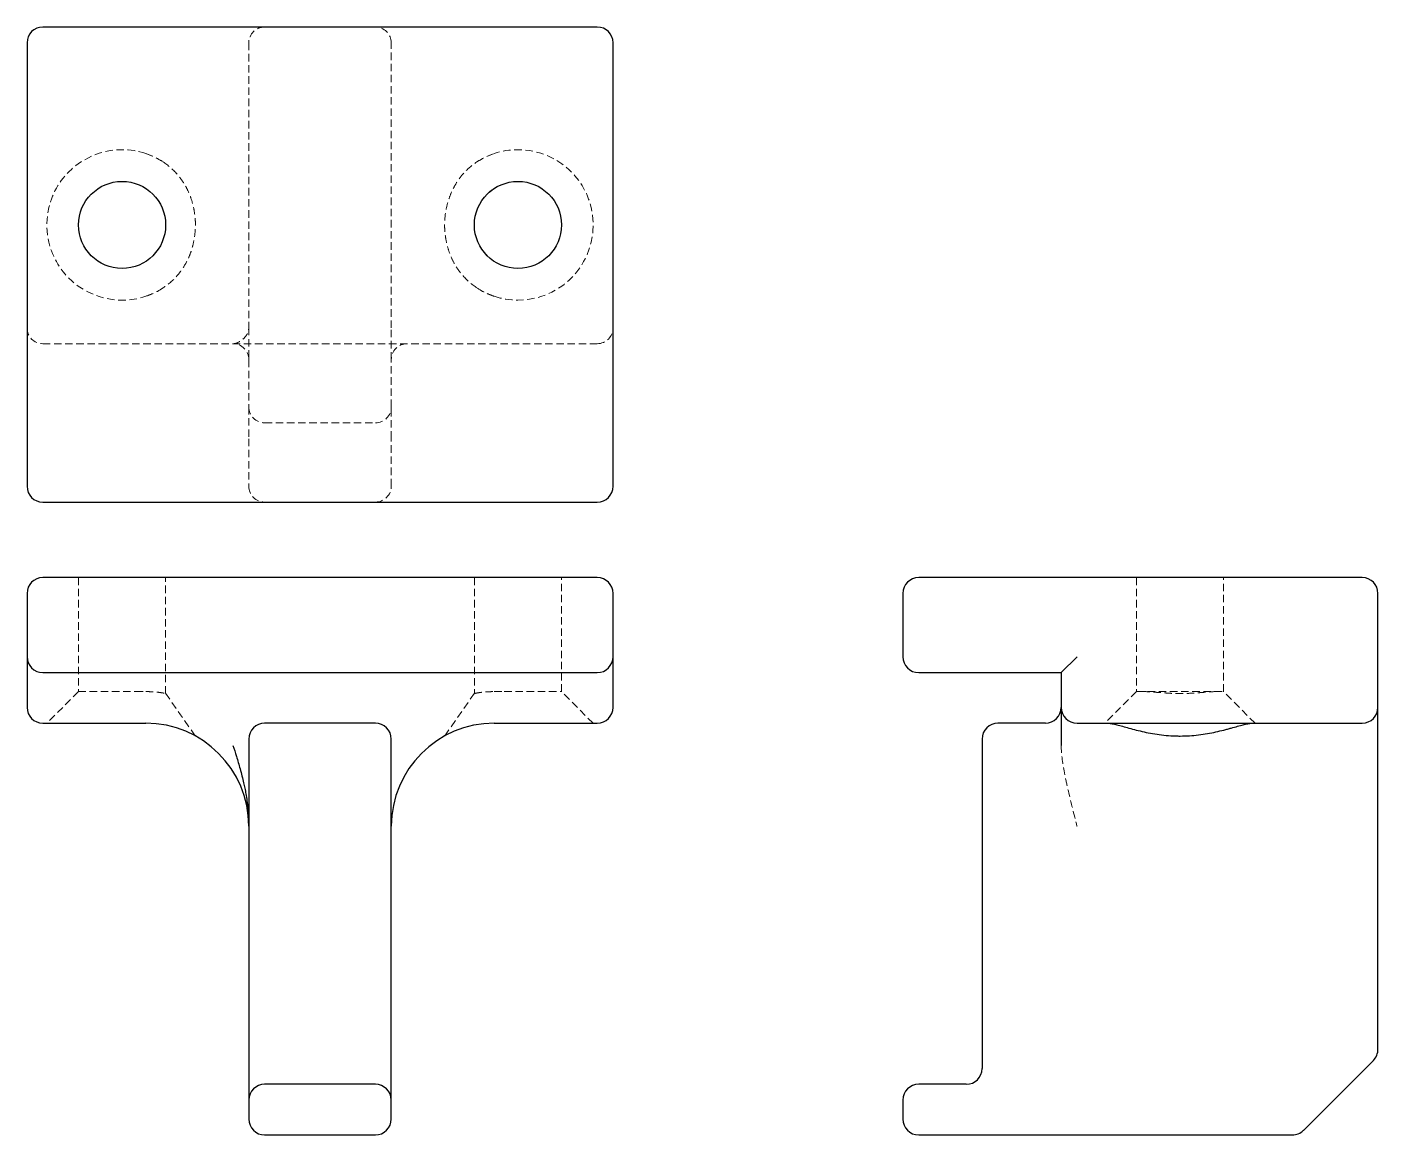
# Model space of a CAD drawing. Header units: millimetres. Extents: x 33 to 264, y 9 to 199.
import ezdxf

# ---------------------------------------------------------------- set-up
doc = ezdxf.new("R2010")
doc.units = ezdxf.units.MM
doc.linetypes.add('HIDDEN', pattern=[1.905, 1.27, -0.635])

msp = doc.modelspace()

# ---------------------------------------------------------------- linework, layer by layer
at = {"color": 7, "linetype": 'Continuous', "lineweight": 25}
for p, q in [((130.3, 198.54), (35.7, 198.54)), ((33, 195.84), (33, 120.16)), ((133, 120.16), (133, 195.84)), ((35.7, 117.46), (130.3, 117.46)), ((130.3, 104.57), (35.7, 104.57)), ((260.84, 104.57), (185.16, 104.57)), ((33, 101.86), (33, 91.05)), ((133, 91.05), (133, 101.86)), ((182.46, 101.86), (182.46, 91.05)), ((263.54, 82.41), (263.54, 101.86)), ((33, 91.05), (33, 82.41)), ((133, 82.41), (133, 91.05)), ((209.49, 88.35), (212.19, 91.05)), ((35.7, 88.35), (130.3, 88.35)), ((185.16, 88.35), (209.49, 88.35)), ((209.49, 88.35), (209.49, 82.41)), ((209.49, 82.41), (209.49, 75.92)), ((263.54, 62.14), (263.54, 82.41)), ((35.7, 79.7), (53.27, 79.7)), ((92.46, 79.7), (73.54, 79.7)), ((112.73, 79.7), (130.3, 79.7)), ((206.78, 79.7), (198.68, 79.7)), ((212.19, 79.7), (260.84, 79.7)), ((70.84, 77), (70.84, 20.78)), ((95.16, 20.78), (95.16, 77)), ((195.97, 77), (195.97, 20.78)), ((263.54, 24.07), (263.54, 62.14)), ((70.84, 20.78), (70.84, 15.38)), ((95.16, 15.38), (95.16, 20.78)), ((250.82, 10.22), (262.75, 22.15)), ((92.46, 18.08), (73.54, 18.08)), ((193.27, 18.08), (185.16, 18.08)), ((70.84, 15.38), (70.84, 12.14)), ((95.16, 12.14), (95.16, 15.38)), ((182.46, 15.38), (182.46, 12.14)), ((73.54, 9.43), (92.46, 9.43)), ((185.16, 9.43), (248.91, 9.43))]:
    msp.add_line(p, q, dxfattribs=at)
at = {"color": 7, "linetype": 'HIDDEN', "lineweight": 18}
for p, q in [((70.84, 195.84), (70.84, 147.19)), ((95.16, 147.19), (95.16, 195.84)), ((109.37, 164.89), (109.36, 164.71)), ((35.7, 144.49), (130.3, 144.49)), ((70.84, 141.78), (70.84, 133.68)), ((95.16, 133.68), (95.16, 141.78)), ((70.84, 133.68), (70.84, 128.27)), ((95.16, 128.27), (95.16, 133.68)), ((73.54, 130.97), (92.46, 130.97)), ((70.84, 128.27), (70.84, 120.16)), ((95.16, 120.16), (95.16, 128.27)), ((41.78, 104.57), (41.78, 85.11)), ((56.65, 84.79), (56.65, 104.57)), ((109.35, 104.57), (109.35, 84.79)), ((124.22, 85.11), (124.22, 104.57)), ((222.32, 104.57), (222.32, 85.11)), ((237.19, 85.11), (237.19, 104.57)), ((41.78, 85.11), (36.38, 79.7)), ((41.78, 85.11), (51.56, 85.11)), ((109.38, 84.83), (104.27, 77.55)), ((114.44, 85.11), (124.22, 85.11)), ((129.62, 79.7), (124.22, 85.11)), ((222.32, 85.11), (216.92, 79.7)), ((222.32, 85.11), (237.19, 85.11)), ((242.59, 79.7), (237.19, 85.11))]:
    msp.add_line(p, q, dxfattribs=at)
at = {"color": 7, "linetype": 'HIDDEN', "lineweight": 18, "flags": 128}
msp.add_lwpolyline([(61.72, 77.55), (59.19, 81.16), (56.62, 84.83)], dxfattribs=at)
at = {"color": 7, "linetype": 'Continuous', "lineweight": 25}
for centre in [(49.22, 164.76), (116.78, 164.76)]:
    msp.add_circle(centre, 7.43, dxfattribs=at)
for centre, radius, start, end in [((35.7, 195.84), 2.7, 90, 180), ((130.3, 195.84), 2.7, 0, 90), ((35.7, 120.16), 2.7, 180, 270), ((130.3, 120.16), 2.7, 270, 0), ((35.7, 101.86), 2.7, 90, 180), ((130.3, 101.86), 2.7, 0, 90), ((185.16, 101.86), 2.7, 90, 180), ((260.84, 101.86), 2.7, 0, 90), ((35.7, 91.05), 2.7, 180, 270), ((130.3, 91.05), 2.7, 270, 0), ((185.16, 91.05), 2.7, 180, 270), ((35.7, 82.41), 2.7, 180, 270), ((130.3, 82.41), 2.7, 270, 0), ((206.78, 82.41), 2.7, 270, 0), ((212.19, 82.41), 2.7, 180, 270), ((260.84, 82.41), 2.7, 270, 0), ((53.27, 62.14), 17.57, 0, 90), ((73.54, 77), 2.7, 90, 180), ((92.46, 77), 2.7, 0, 90), ((112.73, 62.14), 17.57, 90, 180), ((198.68, 77), 2.7, 90, 180), ((260.84, 24.07), 2.7, 315, 0), ((193.27, 20.78), 2.7, 270, 0), ((73.54, 15.38), 2.7, 90, 180), ((92.46, 15.38), 2.7, 0, 90), ((185.16, 15.38), 2.7, 90, 180), ((73.54, 12.14), 2.7, 180, 270), ((92.46, 12.14), 2.7, 270, 0), ((185.16, 12.14), 2.7, 180, 270), ((248.91, 12.14), 2.7, 270, 315)]:
    msp.add_arc(centre, radius, start, end, dxfattribs=at)
at = {"color": 7, "linetype": 'HIDDEN', "lineweight": 18}
for centre, radius, start, end in [((73.54, 195.84), 2.7, 90, 180), ((92.46, 195.84), 2.7, 0, 90), ((49.22, 164.76), 12.84, 71.5915, 288.4085), ((116.78, 164.76), 12.84, 251.5915, 108.4085), ((35.7, 147.19), 2.7, 180, 270), ((130.3, 147.19), 2.7, 270, 0), ((68.14, 141.78), 2.7, 0, 90), ((97.86, 141.78), 2.7, 90, 180), ((73.54, 133.68), 2.7, 180, 270), ((92.46, 133.68), 2.7, 270, 0), ((73.54, 120.16), 2.7, 180, 270), ((92.46, 120.16), 2.7, 270, 0)]:
    msp.add_arc(centre, radius, start, end, dxfattribs=at)
for points, knots in [([(53.27, 176.94), (53.79, 176.76), (54.3, 176.56), (55.29, 176.08), (55.76, 175.81), (56.22, 175.51)], [0, 0, 0, 0, 0.5, 0.5, 1, 1, 1, 1]), ([(56.22, 175.51), (57.1, 174.93), (57.89, 174.25), (58.92, 173.07), (59.24, 172.65), (59.83, 171.79), (60.09, 171.34), (60.56, 170.41), (60.76, 169.93), (61.12, 168.93), (61.26, 168.42), (61.5, 167.39), (61.58, 166.87), (61.67, 166.08), (61.7, 165.82), (61.73, 165.28), (61.74, 165.01), (61.74, 164.21), (61.7, 163.68), (61.58, 162.63), (61.49, 162.11), (61.26, 161.08), (61.11, 160.56), (60.76, 159.57), (60.55, 159.09), (60.08, 158.17), (59.82, 157.72), (59.38, 157.07), (59.23, 156.86), (58.91, 156.44), (58.74, 156.24), (57.89, 155.27), (57.1, 154.59), (56.22, 154)], [0, 0, 0, 0, 0.125, 0.125, 0.1875, 0.1875, 0.25, 0.25, 0.3125, 0.3125, 0.375, 0.375, 0.4375, 0.4375, 0.46875, 0.46875, 0.5, 0.5, 0.5625, 0.5625, 0.625, 0.625, 0.6875, 0.6875, 0.75, 0.75, 0.8125, 0.8125, 0.84375, 0.84375, 0.875, 0.875, 1, 1, 1, 1]), ([(109.78, 154), (108.9, 154.59), (108.11, 155.27), (107.08, 156.44), (106.76, 156.86), (106.17, 157.73), (105.91, 158.17), (105.44, 159.1), (105.24, 159.59), (104.88, 160.58), (104.74, 161.09), (104.5, 162.12), (104.42, 162.64), (104.32, 163.44), (104.3, 163.7), (104.27, 164.23), (104.26, 164.5), (104.26, 165.84), (104.39, 166.89), (104.75, 168.43), (104.9, 168.94), (105.26, 169.94), (105.46, 170.42), (105.92, 171.35), (106.18, 171.8), (106.62, 172.46), (106.77, 172.67), (107.08, 173.09), (107.25, 173.29), (108.1, 174.26), (108.9, 174.93), (109.78, 175.51)], [0, 0, 0, 0, 0.125, 0.125, 0.1875, 0.1875, 0.25, 0.25, 0.3125, 0.3125, 0.375, 0.375, 0.4375, 0.4375, 0.46875, 0.46875, 0.5, 0.5, 0.625, 0.625, 0.6875, 0.6875, 0.75, 0.75, 0.8125, 0.8125, 0.84375, 0.84375, 0.875, 0.875, 1, 1, 1, 1]), ([(109.78, 175.51), (110.24, 175.81), (110.71, 176.08), (111.7, 176.56), (112.21, 176.76), (112.73, 176.94)], [0, 0, 0, 0, 0.5, 0.5, 1, 1, 1, 1]), ([(112.73, 170.99), (112.39, 170.76), (112, 170.5), (111.68, 170.15), (111.65, 170.11)], [0, 0, 0, 0, 0.878161, 1, 1, 1, 1]), ([(111.41, 159.66), (111.53, 159.52), (111.92, 159.09), (112.4, 158.75), (112.73, 158.53)], [0, 0, 0, 0, 0.315817, 1, 1, 1, 1]), ([(56.22, 154), (55.76, 153.7), (55.29, 153.43), (54.3, 152.96), (53.79, 152.75), (53.27, 152.58)], [0, 0, 0, 0, 0.5, 0.5, 1, 1, 1, 1]), ([(112.73, 152.58), (112.21, 152.75), (111.7, 152.96), (110.71, 153.43), (110.24, 153.7), (109.78, 154)], [0, 0, 0, 0, 0.5, 0.5, 1, 1, 1, 1]), ([(68.14, 144.49), (68.63, 144.49), (69.45, 144.86), (70.51, 145.89), (70.84, 146.67), (70.84, 147.18), (70.84, 147.19), (70.84, 147.19)], [-0.553012, -0.553012, -0.553012, -0.553012, -0.3322267, -0.2218341, -0.0010488, -0.0010488, 0, 0, 0, 0]), ([(70.84, 147.19), (70.84, 146.55), (70.84, 145.9), (70.84, 144.67), (70.84, 144.08), (70.84, 143.32), (70.84, 143.08), (70.84, 142.65), (70.84, 142.08), (70.84, 141.78), (70.84, 141.78)], [0, 0, 0, 0, 0.25, 0.25, 0.5, 0.5, 0.625, 0.625, 0.75, 1, 1, 1, 1]), ([(95.16, 141.78), (95.16, 141.78), (95.16, 142.08), (95.16, 142.65), (95.16, 143.08), (95.16, 143.32), (95.16, 144.09), (95.16, 144.67), (95.16, 145.9), (95.16, 146.55), (95.16, 147.19)], [0, 0, 0, 0, 0.25, 0.375, 0.375, 0.5, 0.5, 0.75, 0.75, 1, 1, 1, 1]), ([(53.27, 85.11), (53.6, 85.1), (54.28, 85.1), (55.11, 85.03), (55.8, 84.94), (56.29, 84.86), (56.6, 84.79), (56.63, 84.79), (56.64, 84.79)], [0, 0, 0, 0, 0.165787, 0.336503, 0.502263, 0.672715, 0.840354, 1, 1, 1, 1]), ([(109.36, 84.79), (109.36, 84.79), (109.32, 84.78), (109.45, 84.8), (109.75, 84.87), (110.27, 84.95), (110.95, 85.03), (111.77, 85.1), (112.41, 85.1), (112.73, 85.11)], [0, 0, 0, 0, 0.014465, 0.178991, 0.348363, 0.512529, 0.681255, 0.838546, 1, 1, 1, 1]), ([(235.99, 85.11), (235.65, 85.11), (235.25, 85.09), (234.57, 85.05), (234.33, 85.03), (233.83, 84.99), (233.57, 84.97), (233.03, 84.92), (232.75, 84.9), (232.18, 84.86), (231.88, 84.84), (230.99, 84.8), (230.38, 84.79), (229.45, 84.79), (229.14, 84.79), (228.53, 84.8), (228.23, 84.81), (227.63, 84.85), (227.34, 84.87), (226.76, 84.91), (226.48, 84.93), (225.95, 84.97), (225.69, 84.99), (225.18, 85.03), (224.94, 85.04), (224.26, 85.09), (223.87, 85.11), (223.53, 85.11)], [0, 0, 0, 0, 0.125, 0.125, 0.1875, 0.1875, 0.25, 0.25, 0.3125, 0.3125, 0.375, 0.375, 0.5, 0.5, 0.5625, 0.5625, 0.625, 0.625, 0.6875, 0.6875, 0.75, 0.75, 0.8125, 0.8125, 0.875, 0.875, 1, 1, 1, 1]), ([(209.49, 75.92), (209.49, 74.39), (209.86, 71.84), (210.89, 67.22), (211.67, 64.18), (212.18, 62.15), (212.19, 62.14), (212.19, 62.14)], [-0.553012, -0.553012, -0.553012, -0.553012, -0.3322267, -0.2218341, -0.0010488, -0.0010488, 0, 0, 0, 0])]:
    msp.add_open_spline(points, degree=3, knots=knots, dxfattribs=at)
for points in [[(51.56, 85.11), (52.16, 85.11), (52.74, 85.11), (53.27, 85.11)], [(112.73, 85.11), (113.26, 85.11), (113.84, 85.11), (114.44, 85.11)]]:
    msp.add_open_spline(points, degree=3, dxfattribs=at)
at = {"color": 7, "linetype": 'Continuous', "lineweight": 25}
for points, knots in [([(217.58, 79.7), (217.75, 79.7), (217.96, 79.68), (218.43, 79.59), (218.7, 79.53), (219, 79.45)], [0, 0, 0, 0, 0.5, 0.5, 1, 1, 1, 1]), ([(219, 79.45), (219.59, 79.3), (220.27, 79.1), (221.44, 78.77), (221.86, 78.66), (222.73, 78.44), (223.17, 78.33), (224.1, 78.12), (224.59, 78.03), (225.58, 77.85), (226.09, 77.78), (227.12, 77.66), (227.64, 77.61), (228.44, 77.56), (228.7, 77.55), (229.23, 77.53), (229.5, 77.53), (230.84, 77.53), (231.89, 77.6), (233.43, 77.79), (233.94, 77.86), (234.94, 78.03), (235.42, 78.13), (236.35, 78.33), (236.8, 78.44), (237.46, 78.61), (237.67, 78.66), (238.09, 78.77), (238.29, 78.83), (239.26, 79.1), (239.93, 79.3), (240.51, 79.45)], [0, 0, 0, 0, 0.125, 0.125, 0.1875, 0.1875, 0.25, 0.25, 0.3125, 0.3125, 0.375, 0.375, 0.4375, 0.4375, 0.46875, 0.46875, 0.5, 0.5, 0.625, 0.625, 0.6875, 0.6875, 0.75, 0.75, 0.8125, 0.8125, 0.84375, 0.84375, 0.875, 0.875, 1, 1, 1, 1]), ([(240.51, 79.45), (240.81, 79.53), (241.08, 79.59), (241.56, 79.68), (241.76, 79.7), (241.94, 79.7)], [0, 0, 0, 0, 0.5, 0.5, 1, 1, 1, 1]), ([(68.14, 75.92), (68.34, 75.3), (68.77, 73.96), (69.4, 71.83), (69.86, 70.03), (70.17, 68.6), (70.37, 67.59), (70.55, 66.44), (70.7, 65.13), (70.81, 63.77), (70.82, 62.84), (70.83, 62.4)], [0, 0, 0, 0, 0.138265, 0.297501, 0.476889, 0.540817, 0.615445, 0.700621, 0.796261, 0.902378, 1, 1, 1, 1])]:
    msp.add_open_spline(points, degree=3, knots=knots, dxfattribs=at)

doc.saveas('drawing.dxf')
